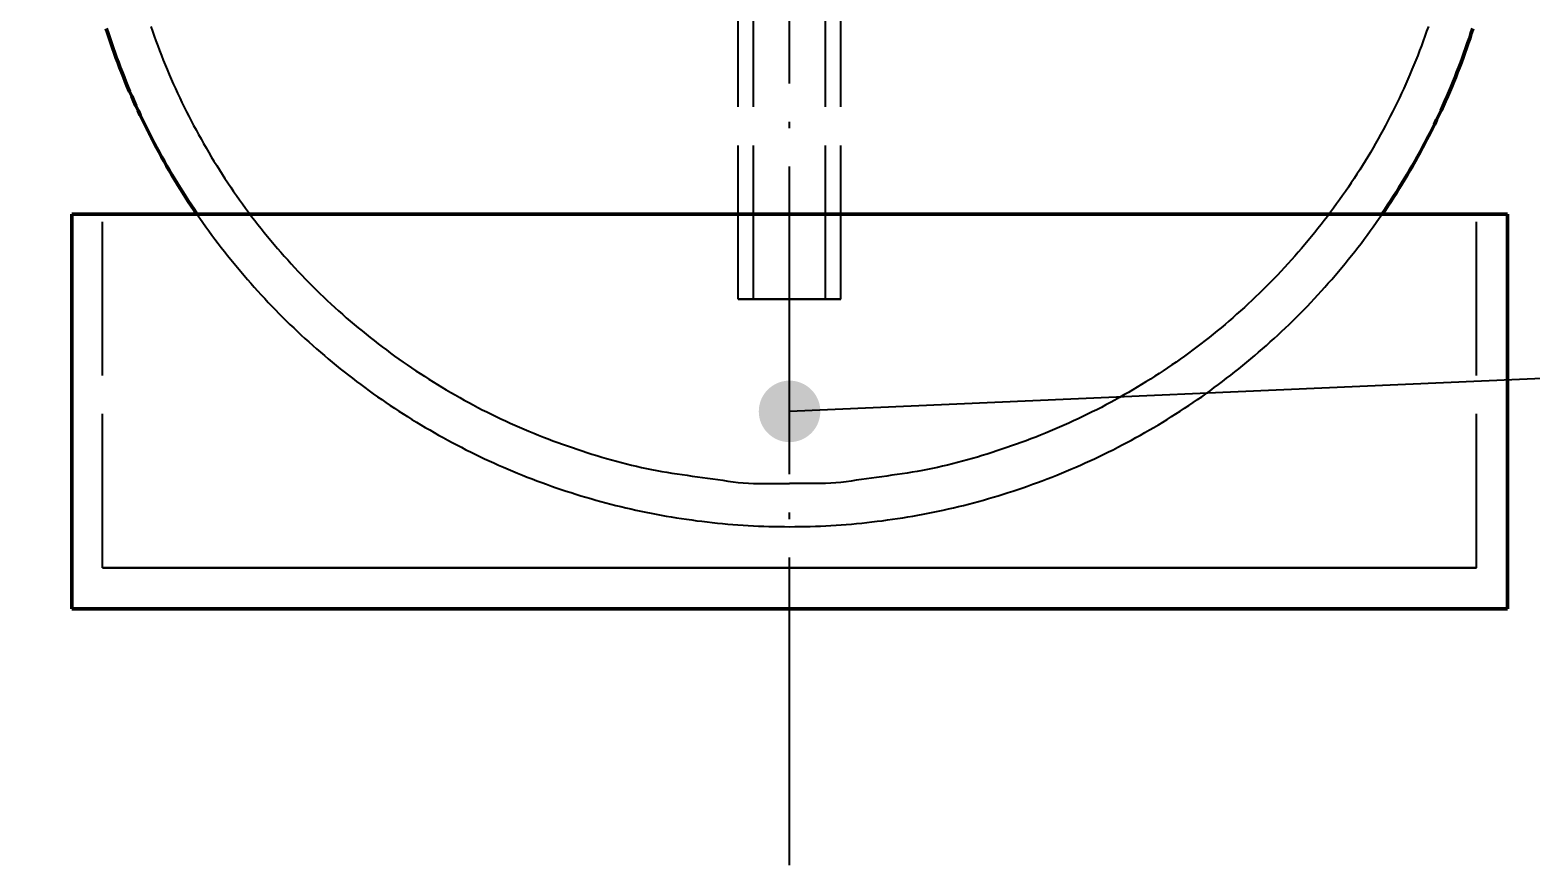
# Model space of a CAD drawing. Header units: millimetres. Extents: x 0 to 420, y 0 to 297.
# Drawn here: x 81.99 to 111.26, y 104 to 120.29 of the extents above; entities that cross this region are included whole.
import ezdxf

# ---------------------------------------------------------------- set-up
doc = ezdxf.new("R2010")
doc.units = ezdxf.units.MM
doc.linetypes.add('ISO02-TRAZOS', pattern=[3.75, 3, -0.75])
doc.linetypes.add('ISO04-TRAZO-PUNTO', pattern=[7.625, 6, -0.75, 0.125, -0.75])
for name, color, linetype, lineweight in [('01-VISIBLE', 7, 'CONTINUOUS', 50), ('02-OCULTA', 4, 'ISO02-TRAZOS', 25), ('03-EJE', 1, 'ISO04-TRAZO-PUNTO', 25), ('04-COTA', 3, 'CONTINUOUS', 25), ('08-FINA', 5, 'CONTINUOUS', 25)]:
    doc.layers.add(name, color=color, linetype=linetype, lineweight=lineweight)
doc.styles.add('ISO3098', font='isocpeur.ttf')
doc.dimstyles.new('FLAMA-ISO', dxfattribs={"dimtxt": 3.5, "dimasz": 3, "dimexe": 2, "dimexo": 1, "dimgap": 1, "dimtad": 1, "dimdec": 1, "dimtxsty": 'ISO3098', "dimcen": 2.5, "dimclrd": 3, "dimclre": 3, "dimclrt": 3, "dimazin": 3, "dimtfac": 1, "dimtmove": 0, "dimatfit": 3, "dimlwd": 25, "dimlwe": 25})

msp = doc.modelspace()

# ---------------------------------------------------------------- hatches: boundary and pattern name
at = {"layer": '08-FINA'}
h = msp.add_hatch(color=7, dxfattribs=at)
h.dxf.hatch_style = 1
edge = h.paths.add_edge_path()
edge.add_arc((96.8, 112.85), 0.6, 0, 360)

# ---------------------------------------------------------------- linework, layer by layer
at = {"layer": '01-VISIBLE'}
for p, q in [((82.8, 109), (82.8, 116.7)), ((110.8, 116.7), (110.8, 109))]:
    msp.add_line(p, q, dxfattribs=at)
for points in [[(83.471, 120.322), (83.503, 120.226), (83.535, 120.13), (83.568, 120.035), (83.601, 119.939), (83.635, 119.844), (83.669, 119.749), (83.704, 119.654), (83.74, 119.559), (83.777, 119.465), (83.814, 119.371), (83.851, 119.277), (83.89, 119.184), (83.929, 119.09), (83.969, 118.997), (84.01, 118.905), (84.052, 118.813), (84.094, 118.721), (84.137, 118.629), (84.18, 118.538), (84.224, 118.447), (84.269, 118.356), (84.315, 118.266), (84.361, 118.176), (84.408, 118.086), (84.455, 117.997), (84.503, 117.908), (84.552, 117.819), (84.601, 117.731), (84.651, 117.643), (84.702, 117.555), (84.753, 117.468), (84.805, 117.381), (84.857, 117.295), (84.911, 117.209), (84.964, 117.123), (85.018, 117.038), (85.073, 116.953), (85.129, 116.868), (85.185, 116.784), (85.242, 116.7)], [(108.358, 116.7), (108.415, 116.784), (108.471, 116.868), (108.527, 116.953), (108.582, 117.038), (108.636, 117.123), (108.689, 117.209), (108.743, 117.295), (108.795, 117.381), (108.847, 117.468), (108.898, 117.555), (108.949, 117.643), (108.999, 117.731), (109.048, 117.819), (109.097, 117.908), (109.145, 117.997), (109.192, 118.086), (109.239, 118.176), (109.285, 118.266), (109.331, 118.356), (109.376, 118.447), (109.42, 118.538), (109.463, 118.629), (109.506, 118.721), (109.548, 118.813), (109.59, 118.905), (109.631, 118.997), (109.671, 119.09), (109.71, 119.184), (109.748, 119.277), (109.786, 119.371), (109.823, 119.465), (109.86, 119.559), (109.896, 119.654), (109.931, 119.749), (109.965, 119.844), (109.999, 119.939), (110.032, 120.035), (110.065, 120.13), (110.097, 120.226), (110.129, 120.322)], [(82.8, 116.7), (82.9, 116.7), (83, 116.7), (83.1, 116.7), (83.2, 116.7), (83.3, 116.7), (83.4, 116.7), (83.5, 116.7), (83.6, 116.7), (83.7, 116.7), (83.8, 116.7), (83.9, 116.7), (84, 116.7), (84.1, 116.7), (84.2, 116.7), (84.3, 116.7), (84.4, 116.7), (84.5, 116.7), (84.6, 116.7), (84.7, 116.7), (84.8, 116.7), (84.9, 116.7), (85, 116.7), (85.1, 116.7), (85.2, 116.7), (85.3, 116.7), (85.4, 116.7), (85.5, 116.7), (85.6, 116.7), (85.7, 116.7), (85.8, 116.7), (85.9, 116.7), (86, 116.7), (86.1, 116.7), (86.2, 116.7), (86.3, 116.7), (86.4, 116.7), (86.5, 116.7), (86.6, 116.7), (86.7, 116.7), (86.8, 116.7), (86.9, 116.7), (87, 116.7), (87.1, 116.7), (87.2, 116.7), (87.3, 116.7), (87.4, 116.7), (87.5, 116.7), (87.6, 116.7), (87.7, 116.7), (87.8, 116.7), (87.9, 116.7), (88, 116.7), (88.1, 116.7), (88.2, 116.7), (88.3, 116.7), (88.4, 116.7), (88.5, 116.7), (88.6, 116.7), (88.7, 116.7), (88.8, 116.7), (88.9, 116.7), (89, 116.7), (89.1, 116.7), (89.2, 116.7), (89.3, 116.7), (89.4, 116.7), (89.5, 116.7), (89.6, 116.7), (89.7, 116.7), (89.8, 116.7), (89.9, 116.7), (90, 116.7), (90.1, 116.7), (90.2, 116.7), (90.3, 116.7), (90.4, 116.7), (90.5, 116.7), (90.6, 116.7), (90.7, 116.7), (90.8, 116.7), (90.9, 116.7), (91, 116.7), (91.1, 116.7), (91.2, 116.7), (91.3, 116.7), (91.4, 116.7), (91.5, 116.7), (91.6, 116.7), (91.7, 116.7), (91.8, 116.7), (91.9, 116.7), (92, 116.7), (92.1, 116.7), (92.2, 116.7), (92.3, 116.7), (92.4, 116.7), (92.5, 116.7), (92.6, 116.7), (92.7, 116.7), (92.8, 116.7), (92.9, 116.7), (93, 116.7), (93.1, 116.7), (93.2, 116.7), (93.3, 116.7), (93.4, 116.7), (93.5, 116.7), (93.6, 116.7), (93.7, 116.7), (93.8, 116.7), (93.9, 116.7), (94, 116.7), (94.1, 116.7), (94.2, 116.7), (94.3, 116.7), (94.4, 116.7), (94.5, 116.7), (94.6, 116.7), (94.7, 116.7), (94.8, 116.7), (94.9, 116.7), (95, 116.7), (95.1, 116.7), (95.2, 116.7), (95.3, 116.7), (95.4, 116.7), (95.5, 116.7), (95.6, 116.7), (95.7, 116.7), (95.8, 116.7), (95.9, 116.7), (96, 116.7), (96.1, 116.7), (96.2, 116.7), (96.3, 116.7), (96.4, 116.7), (96.5, 116.7), (96.6, 116.7), (96.7, 116.7), (96.8, 116.7), (96.9, 116.7), (97, 116.7), (97.1, 116.7), (97.2, 116.7), (97.3, 116.7), (97.4, 116.7), (97.5, 116.7), (97.6, 116.7), (97.7, 116.7), (97.8, 116.7), (97.9, 116.7), (98, 116.7), (98.1, 116.7), (98.2, 116.7), (98.3, 116.7), (98.4, 116.7), (98.5, 116.7), (98.6, 116.7), (98.7, 116.7), (98.8, 116.7), (98.9, 116.7), (99, 116.7), (99.1, 116.7), (99.2, 116.7), (99.3, 116.7), (99.4, 116.7), (99.5, 116.7), (99.6, 116.7), (99.7, 116.7), (99.8, 116.7), (99.9, 116.7), (100, 116.7), (100.1, 116.7), (100.2, 116.7), (100.3, 116.7), (100.4, 116.7), (100.5, 116.7), (100.6, 116.7), (100.7, 116.7), (100.8, 116.7), (100.9, 116.7), (101, 116.7), (101.1, 116.7), (101.2, 116.7), (101.3, 116.7), (101.4, 116.7), (101.5, 116.7), (101.6, 116.7), (101.7, 116.7), (101.8, 116.7), (101.9, 116.7), (102, 116.7), (102.1, 116.7), (102.2, 116.7), (102.3, 116.7), (102.4, 116.7), (102.5, 116.7), (102.6, 116.7), (102.7, 116.7), (102.8, 116.7), (102.9, 116.7), (103, 116.7), (103.1, 116.7), (103.2, 116.7), (103.3, 116.7), (103.4, 116.7), (103.5, 116.7), (103.6, 116.7), (103.7, 116.7), (103.8, 116.7), (103.9, 116.7), (104, 116.7), (104.1, 116.7), (104.2, 116.7), (104.3, 116.7), (104.4, 116.7), (104.5, 116.7), (104.6, 116.7), (104.7, 116.7), (104.8, 116.7), (104.9, 116.7), (105, 116.7), (105.1, 116.7), (105.2, 116.7), (105.3, 116.7), (105.4, 116.7), (105.5, 116.7), (105.6, 116.7), (105.7, 116.7), (105.8, 116.7), (105.9, 116.7), (106, 116.7), (106.1, 116.7), (106.2, 116.7), (106.3, 116.7), (106.4, 116.7), (106.5, 116.7), (106.6, 116.7), (106.7, 116.7), (106.8, 116.7), (106.9, 116.7), (107, 116.7), (107.1, 116.7), (107.2, 116.7), (107.3, 116.7), (107.4, 116.7), (107.5, 116.7), (107.6, 116.7), (107.7, 116.7), (107.8, 116.7), (107.9, 116.7), (108, 116.7), (108.1, 116.7), (108.2, 116.7), (108.3, 116.7), (108.4, 116.7), (108.5, 116.7), (108.6, 116.7), (108.7, 116.7), (108.8, 116.7), (108.9, 116.7), (109, 116.7), (109.1, 116.7), (109.2, 116.7), (109.3, 116.7), (109.4, 116.7), (109.5, 116.7), (109.6, 116.7), (109.7, 116.7), (109.8, 116.7), (109.9, 116.7), (110, 116.7), (110.1, 116.7), (110.2, 116.7), (110.3, 116.7), (110.4, 116.7), (110.5, 116.7), (110.6, 116.7), (110.7, 116.7), (110.8, 116.7)], [(82.8, 109), (82.9, 109), (83, 109), (83.1, 109), (83.2, 109), (83.3, 109), (83.4, 109), (83.5, 109), (83.6, 109), (83.7, 109), (83.8, 109), (83.9, 109), (84, 109), (84.1, 109), (84.2, 109), (84.3, 109), (84.4, 109), (84.5, 109), (84.6, 109), (84.7, 109), (84.8, 109), (84.9, 109), (85, 109), (85.1, 109), (85.2, 109), (85.3, 109), (85.4, 109), (85.5, 109), (85.6, 109), (85.7, 109), (85.8, 109), (85.9, 109), (86, 109), (86.1, 109), (86.2, 109), (86.3, 109), (86.4, 109), (86.5, 109), (86.6, 109), (86.7, 109), (86.8, 109), (86.9, 109), (87, 109), (87.1, 109), (87.2, 109), (87.3, 109), (87.4, 109), (87.5, 109), (87.6, 109), (87.7, 109), (87.8, 109), (87.9, 109), (88, 109), (88.1, 109), (88.2, 109), (88.3, 109), (88.4, 109), (88.5, 109), (88.6, 109), (88.7, 109), (88.8, 109), (88.9, 109), (89, 109), (89.1, 109), (89.2, 109), (89.3, 109), (89.4, 109), (89.5, 109), (89.6, 109), (89.7, 109), (89.8, 109), (89.9, 109), (90, 109), (90.1, 109), (90.2, 109), (90.3, 109), (90.4, 109), (90.5, 109), (90.6, 109), (90.7, 109), (90.8, 109), (90.9, 109), (91, 109), (91.1, 109), (91.2, 109), (91.3, 109), (91.4, 109), (91.5, 109), (91.6, 109), (91.7, 109), (91.8, 109), (91.9, 109), (92, 109), (92.1, 109), (92.2, 109), (92.3, 109), (92.4, 109), (92.5, 109), (92.6, 109), (92.7, 109), (92.8, 109), (92.9, 109), (93, 109), (93.1, 109), (93.2, 109), (93.3, 109), (93.4, 109), (93.5, 109), (93.6, 109), (93.7, 109), (93.8, 109), (93.9, 109), (94, 109), (94.1, 109), (94.2, 109), (94.3, 109), (94.4, 109), (94.5, 109), (94.6, 109), (94.7, 109), (94.8, 109), (94.9, 109), (95, 109), (95.1, 109), (95.2, 109), (95.3, 109), (95.4, 109), (95.5, 109), (95.6, 109), (95.7, 109), (95.8, 109), (95.9, 109), (96, 109), (96.1, 109), (96.2, 109), (96.3, 109), (96.4, 109), (96.5, 109), (96.6, 109), (96.7, 109), (96.8, 109), (96.9, 109), (97, 109), (97.1, 109), (97.2, 109), (97.3, 109), (97.4, 109), (97.5, 109), (97.6, 109), (97.7, 109), (97.8, 109), (97.9, 109), (98, 109), (98.1, 109), (98.2, 109), (98.3, 109), (98.4, 109), (98.5, 109), (98.6, 109), (98.7, 109), (98.8, 109), (98.9, 109), (99, 109), (99.1, 109), (99.2, 109), (99.3, 109), (99.4, 109), (99.5, 109), (99.6, 109), (99.7, 109), (99.8, 109), (99.9, 109), (100, 109), (100.1, 109), (100.2, 109), (100.3, 109), (100.4, 109), (100.5, 109), (100.6, 109), (100.7, 109), (100.8, 109), (100.9, 109), (101, 109), (101.1, 109), (101.2, 109), (101.3, 109), (101.4, 109), (101.5, 109), (101.6, 109), (101.7, 109), (101.8, 109), (101.9, 109), (102, 109), (102.1, 109), (102.2, 109), (102.3, 109), (102.4, 109), (102.5, 109), (102.6, 109), (102.7, 109), (102.8, 109), (102.9, 109), (103, 109), (103.1, 109), (103.2, 109), (103.3, 109), (103.4, 109), (103.5, 109), (103.6, 109), (103.7, 109), (103.8, 109), (103.9, 109), (104, 109), (104.1, 109), (104.2, 109), (104.3, 109), (104.4, 109), (104.5, 109), (104.6, 109), (104.7, 109), (104.8, 109), (104.9, 109), (105, 109), (105.1, 109), (105.2, 109), (105.3, 109), (105.4, 109), (105.5, 109), (105.6, 109), (105.7, 109), (105.8, 109), (105.9, 109), (106, 109), (106.1, 109), (106.2, 109), (106.3, 109), (106.4, 109), (106.5, 109), (106.6, 109), (106.7, 109), (106.8, 109), (106.9, 109), (107, 109), (107.1, 109), (107.2, 109), (107.3, 109), (107.4, 109), (107.5, 109), (107.6, 109), (107.7, 109), (107.8, 109), (107.9, 109), (108, 109), (108.1, 109), (108.2, 109), (108.3, 109), (108.4, 109), (108.5, 109), (108.6, 109), (108.7, 109), (108.8, 109), (108.9, 109), (109, 109), (109.1, 109), (109.2, 109), (109.3, 109), (109.4, 109), (109.5, 109), (109.6, 109), (109.7, 109), (109.8, 109), (109.9, 109), (110, 109), (110.1, 109), (110.2, 109), (110.3, 109), (110.4, 109), (110.5, 109), (110.6, 109), (110.7, 109), (110.8, 109)]]:
    msp.add_lwpolyline(points, dxfattribs=at)
at = {"layer": '02-OCULTA'}
for p, q in [((95.8, 115.04), (95.8, 244.476)), ((96.1, 115.04), (96.1, 244.476)), ((97.5, 115.04), (97.5, 244.476)), ((97.8, 115.04), (97.8, 244.476)), ((83.4, 109.8), (83.4, 116.7)), ((110.2, 109.8), (110.2, 116.7))]:
    msp.add_line(p, q, dxfattribs=at)
for points in [[(84.341, 120.362), (84.374, 120.267), (84.407, 120.172), (84.441, 120.078), (84.476, 119.984), (84.512, 119.89), (84.548, 119.796), (84.585, 119.703), (84.623, 119.61), (84.661, 119.517), (84.7, 119.425), (84.74, 119.333), (84.781, 119.241), (84.822, 119.15), (84.864, 119.058), (84.906, 118.968), (84.95, 118.877), (84.994, 118.787), (85.038, 118.697), (85.084, 118.607), (85.13, 118.518), (85.176, 118.429), (85.224, 118.341), (85.272, 118.253), (85.321, 118.165), (85.37, 118.078), (85.42, 117.991), (85.471, 117.904), (85.522, 117.818), (85.574, 117.732), (85.627, 117.647), (85.68, 117.562), (85.734, 117.477), (85.789, 117.393), (85.844, 117.309), (85.9, 117.226), (85.957, 117.143), (86.014, 117.061), (86.072, 116.979), (86.13, 116.897), (86.189, 116.816), (86.249, 116.735), (86.309, 116.655), (86.37, 116.575), (86.432, 116.496), (86.494, 116.417), (86.556, 116.339), (86.62, 116.261), (86.684, 116.183), (86.748, 116.107), (86.813, 116.03), (86.879, 115.954), (86.945, 115.879), (87.012, 115.804), (87.079, 115.73), (87.147, 115.656), (87.215, 115.582), (87.285, 115.509), (87.354, 115.437), (87.424, 115.365), (87.495, 115.294), (87.566, 115.224), (87.638, 115.153), (87.71, 115.084), (87.783, 115.015), (87.856, 114.946), (87.93, 114.878), (88.005, 114.811), (88.08, 114.744), (88.155, 114.678), (88.231, 114.612), (88.307, 114.547), (88.384, 114.483), (88.462, 114.419), (88.54, 114.356), (88.618, 114.293), (88.697, 114.231), (88.776, 114.169), (88.856, 114.108), (88.936, 114.048), (89.017, 113.989), (89.098, 113.929), (89.18, 113.871), (89.262, 113.813), (89.344, 113.756), (89.427, 113.7), (89.51, 113.644), (89.594, 113.588), (89.678, 113.534), (89.763, 113.48), (89.848, 113.427), (89.933, 113.374), (90.019, 113.322), (90.105, 113.271), (90.192, 113.22), (90.279, 113.17), (90.366, 113.12), (90.454, 113.072), (90.542, 113.023), (90.63, 112.976), (90.719, 112.929), (90.808, 112.883), (90.898, 112.838), (90.988, 112.793), (91.078, 112.749), (91.168, 112.705), (91.259, 112.663), (91.35, 112.621), (91.442, 112.58), (91.534, 112.539), (91.626, 112.5), (91.718, 112.461), (91.811, 112.423), (91.904, 112.385), (91.998, 112.349), (92.092, 112.313), (92.185, 112.277), (92.28, 112.243), (92.374, 112.209), (92.469, 112.176), (92.564, 112.143), (92.659, 112.111), (92.754, 112.079), (92.849, 112.048), (92.945, 112.018), (93.041, 111.988), (93.137, 111.959), (93.233, 111.93), (93.33, 111.903), (93.426, 111.876), (93.523, 111.85), (93.62, 111.825), (93.718, 111.801), (93.816, 111.778), (93.914, 111.756), (94.012, 111.736), (94.11, 111.716), (94.209, 111.697), (94.308, 111.68), (94.407, 111.663), (94.506, 111.647), (94.605, 111.632), (94.704, 111.617), (94.803, 111.603), (94.903, 111.588), (95.002, 111.575), (95.102, 111.561), (95.201, 111.548), (95.301, 111.535), (95.4, 111.52), (95.499, 111.505), (95.598, 111.489), (95.697, 111.473), (95.797, 111.462), (95.897, 111.454), (95.997, 111.449), (96.098, 111.446), (96.198, 111.444), (96.298, 111.443), (96.399, 111.442), (96.499, 111.441), (96.599, 111.44), (96.7, 111.44), (96.8, 111.44)], [(109.259, 120.362), (109.226, 120.267), (109.193, 120.172), (109.159, 120.078), (109.124, 119.984), (109.088, 119.89), (109.052, 119.796), (109.015, 119.703), (108.977, 119.61), (108.939, 119.517), (108.9, 119.425), (108.86, 119.333), (108.819, 119.241), (108.778, 119.15), (108.736, 119.058), (108.694, 118.968), (108.65, 118.877), (108.606, 118.787), (108.562, 118.697), (108.516, 118.607), (108.47, 118.518), (108.424, 118.429), (108.376, 118.341), (108.328, 118.253), (108.279, 118.165), (108.23, 118.078), (108.18, 117.991), (108.129, 117.904), (108.078, 117.818), (108.026, 117.732), (107.973, 117.647), (107.92, 117.562), (107.866, 117.477), (107.811, 117.393), (107.756, 117.309), (107.7, 117.226), (107.643, 117.143), (107.586, 117.061), (107.528, 116.979), (107.47, 116.897), (107.411, 116.816), (107.351, 116.735), (107.291, 116.655), (107.23, 116.575), (107.168, 116.496), (107.106, 116.417), (107.044, 116.339), (106.98, 116.261), (106.916, 116.183), (106.852, 116.107), (106.787, 116.03), (106.721, 115.954), (106.655, 115.879), (106.588, 115.804), (106.521, 115.73), (106.453, 115.656), (106.385, 115.582), (106.315, 115.509), (106.246, 115.437), (106.176, 115.365), (106.105, 115.294), (106.034, 115.224), (105.962, 115.153), (105.89, 115.084), (105.817, 115.015), (105.744, 114.946), (105.67, 114.878), (105.595, 114.811), (105.52, 114.744), (105.445, 114.678), (105.369, 114.612), (105.293, 114.547), (105.216, 114.483), (105.138, 114.419), (105.06, 114.356), (104.982, 114.293), (104.903, 114.231), (104.824, 114.169), (104.744, 114.108), (104.664, 114.048), (104.583, 113.989), (104.502, 113.929), (104.42, 113.871), (104.338, 113.813), (104.256, 113.756), (104.173, 113.7), (104.09, 113.644), (104.006, 113.588), (103.922, 113.534), (103.837, 113.48), (103.752, 113.427), (103.667, 113.374), (103.581, 113.322), (103.495, 113.271), (103.408, 113.22), (103.321, 113.17), (103.234, 113.12), (103.146, 113.072), (103.058, 113.023), (102.97, 112.976), (102.881, 112.929), (102.792, 112.883), (102.702, 112.838), (102.612, 112.793), (102.522, 112.749), (102.432, 112.705), (102.341, 112.663), (102.25, 112.621), (102.158, 112.58), (102.066, 112.539), (101.974, 112.5), (101.882, 112.461), (101.789, 112.423), (101.696, 112.385), (101.602, 112.349), (101.508, 112.313), (101.414, 112.277), (101.32, 112.243), (101.226, 112.209), (101.131, 112.175), (101.036, 112.143), (100.941, 112.111), (100.846, 112.079), (100.751, 112.048), (100.655, 112.018), (100.559, 111.988), (100.463, 111.959), (100.367, 111.93), (100.27, 111.902), (100.174, 111.876), (100.077, 111.85), (99.98, 111.825), (99.882, 111.801), (99.784, 111.778), (99.686, 111.756), (99.588, 111.736), (99.49, 111.716), (99.391, 111.697), (99.292, 111.68), (99.193, 111.663), (99.094, 111.647), (98.995, 111.632), (98.896, 111.617), (98.797, 111.603), (98.697, 111.589), (98.598, 111.575), (98.498, 111.561), (98.399, 111.548), (98.299, 111.534), (98.2, 111.52), (98.101, 111.505), (98.002, 111.489), (97.903, 111.473), (97.803, 111.461), (97.703, 111.454), (97.603, 111.449), (97.502, 111.446), (97.402, 111.444), (97.302, 111.443), (97.201, 111.442), (97.101, 111.441), (97.001, 111.441), (96.9, 111.44), (96.8, 111.44)], [(110.8, 116.7), (110.7, 116.7), (110.6, 116.7), (110.5, 116.7), (110.4, 116.7), (110.3, 116.7), (110.2, 116.7), (110.1, 116.7), (110, 116.7), (109.9, 116.7), (109.8, 116.7), (109.7, 116.7), (109.6, 116.7), (109.5, 116.7), (109.4, 116.7), (109.3, 116.7), (109.2, 116.7), (109.1, 116.7), (109, 116.7), (108.9, 116.7), (108.8, 116.7), (108.7, 116.7), (108.6, 116.7), (108.5, 116.7), (108.4, 116.7), (108.3, 116.7), (108.2, 116.7), (108.1, 116.7), (108, 116.7), (107.9, 116.7), (107.8, 116.7), (107.7, 116.7), (107.6, 116.7), (107.5, 116.7), (107.4, 116.7), (107.3, 116.7), (107.2, 116.7), (107.1, 116.7), (107, 116.7), (106.9, 116.7), (106.8, 116.7), (106.7, 116.7), (106.6, 116.7), (106.5, 116.7), (106.4, 116.7), (106.3, 116.7), (106.2, 116.7), (106.1, 116.7), (106, 116.7), (105.9, 116.7), (105.8, 116.7), (105.7, 116.7), (105.6, 116.7), (105.5, 116.7), (105.4, 116.7), (105.3, 116.7), (105.2, 116.7), (105.1, 116.7), (105, 116.7), (104.9, 116.7), (104.8, 116.7), (104.7, 116.7), (104.6, 116.7), (104.5, 116.7), (104.4, 116.7), (104.3, 116.7), (104.2, 116.7), (104.1, 116.7), (104, 116.7), (103.9, 116.7), (103.8, 116.7), (103.7, 116.7), (103.6, 116.7), (103.5, 116.7), (103.4, 116.7), (103.3, 116.7), (103.2, 116.7), (103.1, 116.7), (103, 116.7), (102.9, 116.7), (102.8, 116.7), (102.7, 116.7), (102.6, 116.7), (102.5, 116.7), (102.4, 116.7), (102.3, 116.7), (102.2, 116.7), (102.1, 116.7), (102, 116.7), (101.9, 116.7), (101.8, 116.7), (101.7, 116.7), (101.6, 116.7), (101.5, 116.7), (101.4, 116.7), (101.3, 116.7), (101.2, 116.7), (101.1, 116.7), (101, 116.7), (100.9, 116.7), (100.8, 116.7), (100.7, 116.7), (100.6, 116.7), (100.5, 116.7), (100.4, 116.7), (100.3, 116.7), (100.2, 116.7), (100.1, 116.7), (100, 116.7), (99.9, 116.7), (99.8, 116.7), (99.7, 116.7), (99.6, 116.7), (99.5, 116.7), (99.4, 116.7), (99.3, 116.7), (99.2, 116.7), (99.1, 116.7), (99, 116.7), (98.9, 116.7), (98.8, 116.7), (98.7, 116.7), (98.6, 116.7), (98.5, 116.7), (98.4, 116.7), (98.3, 116.7), (98.2, 116.7), (98.1, 116.7), (98, 116.7), (97.9, 116.7), (97.8, 116.7), (97.7, 116.7), (97.6, 116.7), (97.5, 116.7), (97.4, 116.7), (97.3, 116.7), (97.2, 116.7), (97.1, 116.7), (97, 116.7), (96.9, 116.7), (96.8, 116.7), (96.7, 116.7), (96.6, 116.7), (96.5, 116.7), (96.4, 116.7), (96.3, 116.7), (96.2, 116.7), (96.1, 116.7), (96, 116.7), (95.9, 116.7), (95.8, 116.7), (95.7, 116.7), (95.6, 116.7), (95.5, 116.7), (95.4, 116.7), (95.3, 116.7), (95.2, 116.7), (95.1, 116.7), (95, 116.7), (94.9, 116.7), (94.8, 116.7), (94.7, 116.7), (94.6, 116.7), (94.5, 116.7), (94.4, 116.7), (94.3, 116.7), (94.2, 116.7), (94.1, 116.7), (94, 116.7), (93.9, 116.7), (93.8, 116.7), (93.7, 116.7), (93.6, 116.7), (93.5, 116.7), (93.4, 116.7), (93.3, 116.7), (93.2, 116.7), (93.1, 116.7), (93, 116.7), (92.9, 116.7), (92.8, 116.7), (92.7, 116.7), (92.6, 116.7), (92.5, 116.7), (92.4, 116.7), (92.3, 116.7), (92.2, 116.7), (92.1, 116.7), (92, 116.7), (91.9, 116.7), (91.8, 116.7), (91.7, 116.7), (91.6, 116.7), (91.5, 116.7), (91.4, 116.7), (91.3, 116.7), (91.2, 116.7), (91.1, 116.7), (91, 116.7), (90.9, 116.7), (90.8, 116.7), (90.7, 116.7), (90.6, 116.7), (90.5, 116.7), (90.4, 116.7), (90.3, 116.7), (90.2, 116.7), (90.1, 116.7), (90, 116.7), (89.9, 116.7), (89.8, 116.7), (89.7, 116.7), (89.6, 116.7), (89.5, 116.7), (89.4, 116.7), (89.3, 116.7), (89.2, 116.7), (89.1, 116.7), (89, 116.7), (88.9, 116.7), (88.8, 116.7), (88.7, 116.7), (88.6, 116.7), (88.5, 116.7), (88.4, 116.7), (88.3, 116.7), (88.2, 116.7), (88.1, 116.7), (88, 116.7), (87.9, 116.7), (87.8, 116.7), (87.7, 116.7), (87.6, 116.7), (87.5, 116.7), (87.4, 116.7), (87.3, 116.7), (87.2, 116.7), (87.1, 116.7), (87, 116.7), (86.9, 116.7), (86.8, 116.7), (86.7, 116.7), (86.6, 116.7), (86.5, 116.7), (86.4, 116.7), (86.3, 116.7), (86.2, 116.7), (86.1, 116.7), (86, 116.7), (85.9, 116.7), (85.8, 116.7), (85.7, 116.7), (85.6, 116.7), (85.5, 116.7), (85.4, 116.7), (85.3, 116.7), (85.2, 116.7), (85.1, 116.7), (85, 116.7), (84.9, 116.7), (84.8, 116.7), (84.7, 116.7), (84.6, 116.7), (84.5, 116.7), (84.4, 116.7), (84.3, 116.7), (84.2, 116.7), (84.1, 116.7), (84, 116.7), (83.9, 116.7), (83.8, 116.7), (83.7, 116.7), (83.6, 116.7), (83.5, 116.7), (83.4, 116.7), (83.3, 116.7), (83.2, 116.7), (83.1, 116.7), (83, 116.7), (82.9, 116.7), (82.8, 116.7)], [(110.2, 116.7), (110.1, 116.7), (110, 116.7), (109.9, 116.7), (109.8, 116.7), (109.7, 116.7), (109.6, 116.7), (109.5, 116.7), (109.4, 116.7), (109.3, 116.7), (109.2, 116.7), (109.1, 116.7), (109, 116.7), (108.9, 116.7), (108.8, 116.7), (108.7, 116.7), (108.6, 116.7), (108.5, 116.7), (108.4, 116.7), (108.3, 116.7), (108.2, 116.7), (108.1, 116.7), (108, 116.7), (107.9, 116.7), (107.8, 116.7), (107.7, 116.7), (107.6, 116.7), (107.5, 116.7), (107.4, 116.7), (107.3, 116.7), (107.2, 116.7), (107.1, 116.7), (107, 116.7), (106.9, 116.7), (106.8, 116.7), (106.7, 116.7), (106.6, 116.7), (106.5, 116.7), (106.4, 116.7), (106.3, 116.7), (106.2, 116.7), (106.1, 116.7), (106, 116.7), (105.9, 116.7), (105.8, 116.7), (105.7, 116.7), (105.6, 116.7), (105.5, 116.7), (105.4, 116.7), (105.3, 116.7), (105.2, 116.7), (105.1, 116.7), (105, 116.7), (104.9, 116.7), (104.8, 116.7), (104.7, 116.7), (104.6, 116.7), (104.5, 116.7), (104.4, 116.7), (104.3, 116.7), (104.2, 116.7), (104.1, 116.7), (104, 116.7), (103.9, 116.7), (103.8, 116.7), (103.7, 116.7), (103.6, 116.7), (103.5, 116.7), (103.4, 116.7), (103.3, 116.7), (103.2, 116.7), (103.1, 116.7), (103, 116.7), (102.9, 116.7), (102.8, 116.7), (102.7, 116.7), (102.6, 116.7), (102.5, 116.7), (102.4, 116.7), (102.3, 116.7), (102.2, 116.7), (102.1, 116.7), (102, 116.7), (101.9, 116.7), (101.8, 116.7), (101.7, 116.7), (101.6, 116.7), (101.5, 116.7), (101.4, 116.7), (101.3, 116.7), (101.2, 116.7), (101.1, 116.7), (101, 116.7), (100.9, 116.7), (100.8, 116.7), (100.7, 116.7), (100.6, 116.7), (100.5, 116.7), (100.4, 116.7), (100.3, 116.7), (100.2, 116.7), (100.1, 116.7), (100, 116.7), (99.9, 116.7), (99.8, 116.7), (99.7, 116.7), (99.6, 116.7), (99.5, 116.7), (99.4, 116.7), (99.3, 116.7), (99.2, 116.7), (99.1, 116.7), (99, 116.7), (98.9, 116.7), (98.8, 116.7), (98.7, 116.7), (98.6, 116.7), (98.5, 116.7), (98.4, 116.7), (98.3, 116.7), (98.2, 116.7), (98.1, 116.7), (98, 116.7), (97.9, 116.7), (97.8, 116.7), (97.7, 116.7), (97.6, 116.7), (97.5, 116.7), (97.4, 116.7), (97.3, 116.7), (97.2, 116.7), (97.1, 116.7), (97, 116.7), (96.9, 116.7), (96.8, 116.7), (96.7, 116.7), (96.6, 116.7), (96.5, 116.7), (96.4, 116.7), (96.3, 116.7), (96.2, 116.7), (96.1, 116.7), (96, 116.7), (95.9, 116.7), (95.8, 116.7), (95.7, 116.7), (95.6, 116.7), (95.5, 116.7), (95.4, 116.7), (95.3, 116.7), (95.2, 116.7), (95.1, 116.7), (95, 116.7), (94.9, 116.7), (94.8, 116.7), (94.7, 116.7), (94.6, 116.7), (94.5, 116.7), (94.4, 116.7), (94.3, 116.7), (94.2, 116.7), (94.1, 116.7), (94, 116.7), (93.9, 116.7), (93.8, 116.7), (93.7, 116.7), (93.6, 116.7), (93.5, 116.7), (93.4, 116.7), (93.3, 116.7), (93.2, 116.7), (93.1, 116.7), (93, 116.7), (92.9, 116.7), (92.8, 116.7), (92.7, 116.7), (92.6, 116.7), (92.5, 116.7), (92.4, 116.7), (92.3, 116.7), (92.2, 116.7), (92.1, 116.7), (92, 116.7), (91.9, 116.7), (91.8, 116.7), (91.7, 116.7), (91.6, 116.7), (91.5, 116.7), (91.4, 116.7), (91.3, 116.7), (91.2, 116.7), (91.1, 116.7), (91, 116.7), (90.9, 116.7), (90.8, 116.7), (90.7, 116.7), (90.6, 116.7), (90.5, 116.7), (90.4, 116.7), (90.3, 116.7), (90.2, 116.7), (90.1, 116.7), (90, 116.7), (89.9, 116.7), (89.8, 116.7), (89.7, 116.7), (89.6, 116.7), (89.5, 116.7), (89.4, 116.7), (89.3, 116.7), (89.2, 116.7), (89.1, 116.7), (89, 116.7), (88.9, 116.7), (88.8, 116.7), (88.7, 116.7), (88.6, 116.7), (88.5, 116.7), (88.4, 116.7), (88.3, 116.7), (88.2, 116.7), (88.1, 116.7), (88, 116.7), (87.9, 116.7), (87.8, 116.7), (87.7, 116.7), (87.6, 116.7), (87.5, 116.7), (87.4, 116.7), (87.3, 116.7), (87.2, 116.7), (87.1, 116.7), (87, 116.7), (86.9, 116.7), (86.8, 116.7), (86.7, 116.7), (86.6, 116.7), (86.5, 116.7), (86.4, 116.7), (86.3, 116.7), (86.2, 116.7), (86.1, 116.7), (86, 116.7), (85.9, 116.7), (85.8, 116.7), (85.7, 116.7), (85.6, 116.7), (85.5, 116.7), (85.4, 116.7), (85.3, 116.7), (85.2, 116.7), (85.1, 116.7), (85, 116.7), (84.9, 116.7), (84.8, 116.7), (84.7, 116.7), (84.6, 116.7), (84.5, 116.7), (84.4, 116.7), (84.3, 116.7), (84.2, 116.7), (84.1, 116.7), (84, 116.7), (83.9, 116.7), (83.8, 116.7), (83.7, 116.7), (83.6, 116.7), (83.5, 116.7), (83.4, 116.7)], [(83.4, 116.7), (83.5, 116.7), (83.6, 116.7), (83.7, 116.7), (83.8, 116.7), (83.9, 116.7), (84, 116.7), (84.1, 116.7), (84.2, 116.7), (84.3, 116.7), (84.4, 116.7), (84.5, 116.7), (84.6, 116.7), (84.7, 116.7), (84.8, 116.7), (84.9, 116.7), (85, 116.7), (85.1, 116.7), (85.2, 116.7), (85.3, 116.7), (85.4, 116.7), (85.5, 116.7), (85.6, 116.7), (85.7, 116.7), (85.8, 116.7), (85.9, 116.7), (86, 116.7), (86.1, 116.7), (86.2, 116.7), (86.3, 116.7), (86.4, 116.7), (86.5, 116.7), (86.6, 116.7), (86.7, 116.7), (86.8, 116.7), (86.9, 116.7), (87, 116.7), (87.1, 116.7), (87.2, 116.7), (87.3, 116.7), (87.4, 116.7), (87.5, 116.7), (87.6, 116.7), (87.7, 116.7), (87.8, 116.7), (87.9, 116.7), (88, 116.7), (88.1, 116.7), (88.2, 116.7), (88.3, 116.7), (88.4, 116.7), (88.5, 116.7), (88.6, 116.7), (88.7, 116.7), (88.8, 116.7), (88.9, 116.7), (89, 116.7), (89.1, 116.7), (89.2, 116.7), (89.3, 116.7), (89.4, 116.7), (89.5, 116.7), (89.6, 116.7), (89.7, 116.7), (89.8, 116.7), (89.9, 116.7), (90, 116.7), (90.1, 116.7), (90.2, 116.7), (90.3, 116.7), (90.4, 116.7), (90.5, 116.7), (90.6, 116.7), (90.7, 116.7), (90.8, 116.7), (90.9, 116.7), (91, 116.7), (91.1, 116.7), (91.2, 116.7), (91.3, 116.7), (91.4, 116.7), (91.5, 116.7), (91.6, 116.7), (91.7, 116.7), (91.8, 116.7), (91.9, 116.7), (92, 116.7), (92.1, 116.7), (92.2, 116.7), (92.3, 116.7), (92.4, 116.7), (92.5, 116.7), (92.6, 116.7), (92.7, 116.7), (92.8, 116.7), (92.9, 116.7), (93, 116.7), (93.1, 116.7), (93.2, 116.7), (93.3, 116.7), (93.4, 116.7), (93.5, 116.7), (93.6, 116.7), (93.7, 116.7), (93.8, 116.7), (93.9, 116.7), (94, 116.7), (94.1, 116.7), (94.2, 116.7), (94.3, 116.7), (94.4, 116.7), (94.5, 116.7), (94.6, 116.7), (94.7, 116.7), (94.8, 116.7), (94.9, 116.7), (95, 116.7), (95.1, 116.7), (95.2, 116.7), (95.3, 116.7), (95.4, 116.7), (95.5, 116.7), (95.6, 116.7), (95.7, 116.7), (95.8, 116.7), (95.9, 116.7), (96, 116.7), (96.1, 116.7), (96.2, 116.7), (96.3, 116.7), (96.4, 116.7), (96.5, 116.7), (96.6, 116.7), (96.7, 116.7), (96.8, 116.7), (96.9, 116.7), (97, 116.7), (97.1, 116.7), (97.2, 116.7), (97.3, 116.7), (97.4, 116.7), (97.5, 116.7), (97.6, 116.7), (97.7, 116.7), (97.8, 116.7), (97.9, 116.7), (98, 116.7), (98.1, 116.7), (98.2, 116.7), (98.3, 116.7), (98.4, 116.7), (98.5, 116.7), (98.6, 116.7), (98.7, 116.7), (98.8, 116.7), (98.9, 116.7), (99, 116.7), (99.1, 116.7), (99.2, 116.7), (99.3, 116.7), (99.4, 116.7), (99.5, 116.7), (99.6, 116.7), (99.7, 116.7), (99.8, 116.7), (99.9, 116.7), (100, 116.7), (100.1, 116.7), (100.2, 116.7), (100.3, 116.7), (100.4, 116.7), (100.5, 116.7), (100.6, 116.7), (100.7, 116.7), (100.8, 116.7), (100.9, 116.7), (101, 116.7), (101.1, 116.7), (101.2, 116.7), (101.3, 116.7), (101.4, 116.7), (101.5, 116.7), (101.6, 116.7), (101.7, 116.7), (101.8, 116.7), (101.9, 116.7), (102, 116.7), (102.1, 116.7), (102.2, 116.7), (102.3, 116.7), (102.4, 116.7), (102.5, 116.7), (102.6, 116.7), (102.7, 116.7), (102.8, 116.7), (102.9, 116.7), (103, 116.7), (103.1, 116.7), (103.2, 116.7), (103.3, 116.7), (103.4, 116.7), (103.5, 116.7), (103.6, 116.7), (103.7, 116.7), (103.8, 116.7), (103.9, 116.7), (104, 116.7), (104.1, 116.7), (104.2, 116.7), (104.3, 116.7), (104.4, 116.7), (104.5, 116.7), (104.6, 116.7), (104.7, 116.7), (104.8, 116.7), (104.9, 116.7), (105, 116.7), (105.1, 116.7), (105.2, 116.7), (105.3, 116.7), (105.4, 116.7), (105.5, 116.7), (105.6, 116.7), (105.7, 116.7), (105.8, 116.7), (105.9, 116.7), (106, 116.7), (106.1, 116.7), (106.2, 116.7), (106.3, 116.7), (106.4, 116.7), (106.5, 116.7), (106.6, 116.7), (106.7, 116.7), (106.8, 116.7), (106.9, 116.7), (107, 116.7), (107.1, 116.7), (107.2, 116.7), (107.3, 116.7), (107.4, 116.7), (107.5, 116.7), (107.6, 116.7), (107.7, 116.7), (107.8, 116.7), (107.9, 116.7), (108, 116.7), (108.1, 116.7), (108.2, 116.7), (108.3, 116.7), (108.4, 116.7), (108.5, 116.7), (108.6, 116.7), (108.7, 116.7), (108.8, 116.7), (108.9, 116.7), (109, 116.7), (109.1, 116.7), (109.2, 116.7), (109.3, 116.7), (109.4, 116.7), (109.5, 116.7), (109.6, 116.7), (109.7, 116.7), (109.8, 116.7), (109.9, 116.7), (110, 116.7), (110.1, 116.7), (110.2, 116.7)], [(85.242, 116.7), (85.299, 116.617), (85.357, 116.535), (85.415, 116.453), (85.474, 116.371), (85.533, 116.29), (85.593, 116.209), (85.654, 116.128), (85.715, 116.048), (85.777, 115.969), (85.84, 115.89), (85.903, 115.811), (85.966, 115.733), (86.03, 115.655), (86.095, 115.578), (86.16, 115.501), (86.226, 115.425), (86.292, 115.349), (86.359, 115.274), (86.426, 115.199), (86.494, 115.125), (86.563, 115.051), (86.632, 114.977), (86.701, 114.904), (86.771, 114.832), (86.842, 114.76), (86.913, 114.689), (86.984, 114.618), (87.056, 114.547), (87.129, 114.478), (87.202, 114.408), (87.275, 114.339), (87.349, 114.271), (87.424, 114.204), (87.499, 114.136), (87.575, 114.07), (87.651, 114.004), (87.727, 113.938), (87.804, 113.873), (87.881, 113.809), (87.959, 113.745), (88.038, 113.681), (88.116, 113.619), (88.196, 113.556), (88.275, 113.495), (88.355, 113.434), (88.436, 113.373), (88.517, 113.313), (88.598, 113.254), (88.68, 113.195), (88.762, 113.137), (88.845, 113.08), (88.928, 113.023), (89.012, 112.967), (89.096, 112.911), (89.18, 112.856), (89.265, 112.801), (89.35, 112.747), (89.435, 112.694), (89.521, 112.641), (89.607, 112.589), (89.694, 112.538), (89.781, 112.487), (89.868, 112.437), (89.956, 112.387), (90.044, 112.338), (90.132, 112.29), (90.221, 112.242), (90.31, 112.195), (90.399, 112.149), (90.489, 112.103), (90.579, 112.058), (90.67, 112.014), (90.76, 111.97), (90.851, 111.927), (90.943, 111.884), (91.034, 111.843), (91.126, 111.801), (91.219, 111.761), (91.311, 111.721), (91.404, 111.682), (91.497, 111.643), (91.59, 111.606), (91.684, 111.569), (91.778, 111.532), (91.872, 111.496), (91.966, 111.461), (92.061, 111.427), (92.156, 111.393), (92.251, 111.36), (92.346, 111.328), (92.442, 111.296), (92.538, 111.265), (92.634, 111.234), (92.73, 111.205), (92.827, 111.176), (92.923, 111.148), (93.02, 111.12), (93.117, 111.093), (93.214, 111.067), (93.312, 111.042), (93.41, 111.017), (93.507, 110.993), (93.605, 110.97), (93.703, 110.947), (93.802, 110.925), (93.9, 110.904), (93.999, 110.883), (94.098, 110.864), (94.197, 110.844), (94.296, 110.826), (94.395, 110.808), (94.494, 110.791), (94.593, 110.775), (94.693, 110.76), (94.793, 110.745), (94.892, 110.731), (94.992, 110.717), (95.092, 110.705), (95.192, 110.693), (95.292, 110.682), (95.392, 110.671), (95.493, 110.661), (95.593, 110.652), (95.693, 110.644), (95.794, 110.636), (95.894, 110.63), (95.995, 110.623), (96.095, 110.618), (96.196, 110.613), (96.297, 110.609), (96.397, 110.606), (96.498, 110.603), (96.599, 110.602), (96.699, 110.601), (96.8, 110.6)], [(96.8, 110.6), (96.901, 110.601), (97.001, 110.602), (97.102, 110.603), (97.203, 110.606), (97.303, 110.609), (97.404, 110.613), (97.505, 110.618), (97.605, 110.623), (97.706, 110.63), (97.806, 110.636), (97.907, 110.644), (98.007, 110.652), (98.107, 110.661), (98.208, 110.671), (98.308, 110.682), (98.408, 110.693), (98.508, 110.705), (98.608, 110.717), (98.708, 110.731), (98.807, 110.745), (98.907, 110.76), (99.007, 110.775), (99.106, 110.791), (99.205, 110.808), (99.304, 110.826), (99.403, 110.844), (99.502, 110.864), (99.601, 110.883), (99.7, 110.904), (99.798, 110.925), (99.897, 110.947), (99.995, 110.97), (100.093, 110.993), (100.19, 111.017), (100.288, 111.042), (100.386, 111.067), (100.483, 111.093), (100.58, 111.12), (100.677, 111.148), (100.773, 111.176), (100.87, 111.205), (100.966, 111.234), (101.062, 111.265), (101.158, 111.296), (101.254, 111.328), (101.349, 111.36), (101.444, 111.393), (101.539, 111.427), (101.634, 111.461), (101.728, 111.496), (101.822, 111.532), (101.916, 111.569), (102.01, 111.606), (102.103, 111.643), (102.196, 111.682), (102.289, 111.721), (102.381, 111.761), (102.474, 111.801), (102.566, 111.843), (102.657, 111.884), (102.749, 111.927), (102.84, 111.97), (102.93, 112.014), (103.021, 112.058), (103.111, 112.103), (103.201, 112.149), (103.29, 112.195), (103.379, 112.242), (103.468, 112.29), (103.556, 112.338), (103.644, 112.387), (103.732, 112.437), (103.819, 112.487), (103.906, 112.538), (103.993, 112.589), (104.079, 112.641), (104.165, 112.694), (104.25, 112.747), (104.335, 112.801), (104.42, 112.856), (104.504, 112.911), (104.588, 112.967), (104.672, 113.023), (104.755, 113.08), (104.838, 113.137), (104.92, 113.195), (105.002, 113.254), (105.083, 113.313), (105.164, 113.373), (105.245, 113.434), (105.325, 113.495), (105.404, 113.556), (105.484, 113.619), (105.562, 113.681), (105.641, 113.745), (105.719, 113.809), (105.796, 113.873), (105.873, 113.938), (105.949, 114.004), (106.025, 114.07), (106.101, 114.136), (106.176, 114.204), (106.25, 114.271), (106.325, 114.339), (106.398, 114.408), (106.471, 114.478), (106.544, 114.547), (106.616, 114.618), (106.687, 114.689), (106.758, 114.76), (106.829, 114.832), (106.899, 114.904), (106.968, 114.977), (107.037, 115.051), (107.106, 115.125), (107.174, 115.199), (107.241, 115.274), (107.308, 115.349), (107.374, 115.425), (107.44, 115.501), (107.505, 115.578), (107.57, 115.655), (107.634, 115.733), (107.697, 115.811), (107.76, 115.89), (107.823, 115.969), (107.885, 116.048), (107.946, 116.128), (108.007, 116.209), (108.067, 116.29), (108.126, 116.371), (108.185, 116.453), (108.243, 116.535), (108.301, 116.617), (108.358, 116.7)], [(97.8, 115.04), (97.7, 115.04), (97.6, 115.04), (97.5, 115.04), (97.4, 115.04), (97.3, 115.04), (97.2, 115.04), (97.1, 115.04), (97, 115.04), (96.9, 115.04), (96.8, 115.04), (96.7, 115.04), (96.6, 115.04), (96.5, 115.04), (96.4, 115.04), (96.3, 115.04), (96.2, 115.04), (96.1, 115.04), (96, 115.04), (95.9, 115.04), (95.8, 115.04)], [(95.8, 115.04), (95.9, 115.04), (96, 115.04), (96.1, 115.04), (96.2, 115.04), (96.3, 115.04), (96.4, 115.04), (96.5, 115.04), (96.6, 115.04), (96.7, 115.04), (96.8, 115.04), (96.9, 115.04), (97, 115.04), (97.1, 115.04), (97.2, 115.04), (97.3, 115.04), (97.4, 115.04), (97.5, 115.04), (97.6, 115.04), (97.7, 115.04), (97.8, 115.04)], [(97.5, 115.04), (97.4, 115.04), (97.3, 115.04), (97.2, 115.04), (97.1, 115.04), (97, 115.04), (96.9, 115.04), (96.8, 115.04), (96.7, 115.04), (96.6, 115.04), (96.5, 115.04), (96.4, 115.04), (96.3, 115.04), (96.2, 115.04), (96.1, 115.04)], [(96.1, 115.04), (96.2, 115.04), (96.3, 115.04), (96.4, 115.04), (96.5, 115.04), (96.6, 115.04), (96.7, 115.04), (96.8, 115.04), (96.9, 115.04), (97, 115.04), (97.1, 115.04), (97.2, 115.04), (97.3, 115.04), (97.4, 115.04), (97.5, 115.04)], [(110.2, 109.8), (110.1, 109.8), (110, 109.8), (109.9, 109.8), (109.8, 109.8), (109.7, 109.8), (109.6, 109.8), (109.5, 109.8), (109.4, 109.8), (109.3, 109.8), (109.2, 109.8), (109.1, 109.8), (109, 109.8), (108.9, 109.8), (108.8, 109.8), (108.7, 109.8), (108.6, 109.8), (108.5, 109.8), (108.4, 109.8), (108.3, 109.8), (108.2, 109.8), (108.1, 109.8), (108, 109.8), (107.9, 109.8), (107.8, 109.8), (107.7, 109.8), (107.6, 109.8), (107.5, 109.8), (107.4, 109.8), (107.3, 109.8), (107.2, 109.8), (107.1, 109.8), (107, 109.8), (106.9, 109.8), (106.8, 109.8), (106.7, 109.8), (106.6, 109.8), (106.5, 109.8), (106.4, 109.8), (106.3, 109.8), (106.2, 109.8), (106.1, 109.8), (106, 109.8), (105.9, 109.8), (105.8, 109.8), (105.7, 109.8), (105.6, 109.8), (105.5, 109.8), (105.4, 109.8), (105.3, 109.8), (105.2, 109.8), (105.1, 109.8), (105, 109.8), (104.9, 109.8), (104.8, 109.8), (104.7, 109.8), (104.6, 109.8), (104.5, 109.8), (104.4, 109.8), (104.3, 109.8), (104.2, 109.8), (104.1, 109.8), (104, 109.8), (103.9, 109.8), (103.8, 109.8), (103.7, 109.8), (103.6, 109.8), (103.5, 109.8), (103.4, 109.8), (103.3, 109.8), (103.2, 109.8), (103.1, 109.8), (103, 109.8), (102.9, 109.8), (102.8, 109.8), (102.7, 109.8), (102.6, 109.8), (102.5, 109.8), (102.4, 109.8), (102.3, 109.8), (102.2, 109.8), (102.1, 109.8), (102, 109.8), (101.9, 109.8), (101.8, 109.8), (101.7, 109.8), (101.6, 109.8), (101.5, 109.8), (101.4, 109.8), (101.3, 109.8), (101.2, 109.8), (101.1, 109.8), (101, 109.8), (100.9, 109.8), (100.8, 109.8), (100.7, 109.8), (100.6, 109.8), (100.5, 109.8), (100.4, 109.8), (100.3, 109.8), (100.2, 109.8), (100.1, 109.8), (100, 109.8), (99.9, 109.8), (99.8, 109.8), (99.7, 109.8), (99.6, 109.8), (99.5, 109.8), (99.4, 109.8), (99.3, 109.8), (99.2, 109.8), (99.1, 109.8), (99, 109.8), (98.9, 109.8), (98.8, 109.8), (98.7, 109.8), (98.6, 109.8), (98.5, 109.8), (98.4, 109.8), (98.3, 109.8), (98.2, 109.8), (98.1, 109.8), (98, 109.8), (97.9, 109.8), (97.8, 109.8), (97.7, 109.8), (97.6, 109.8), (97.5, 109.8), (97.4, 109.8), (97.3, 109.8), (97.2, 109.8), (97.1, 109.8), (97, 109.8), (96.9, 109.8), (96.8, 109.8), (96.7, 109.8), (96.6, 109.8), (96.5, 109.8), (96.4, 109.8), (96.3, 109.8), (96.2, 109.8), (96.1, 109.8), (96, 109.8), (95.9, 109.8), (95.8, 109.8), (95.7, 109.8), (95.6, 109.8), (95.5, 109.8), (95.4, 109.8), (95.3, 109.8), (95.2, 109.8), (95.1, 109.8), (95, 109.8), (94.9, 109.8), (94.8, 109.8), (94.7, 109.8), (94.6, 109.8), (94.5, 109.8), (94.4, 109.8), (94.3, 109.8), (94.2, 109.8), (94.1, 109.8), (94, 109.8), (93.9, 109.8), (93.8, 109.8), (93.7, 109.8), (93.6, 109.8), (93.5, 109.8), (93.4, 109.8), (93.3, 109.8), (93.2, 109.8), (93.1, 109.8), (93, 109.8), (92.9, 109.8), (92.8, 109.8), (92.7, 109.8), (92.6, 109.8), (92.5, 109.8), (92.4, 109.8), (92.3, 109.8), (92.2, 109.8), (92.1, 109.8), (92, 109.8), (91.9, 109.8), (91.8, 109.8), (91.7, 109.8), (91.6, 109.8), (91.5, 109.8), (91.4, 109.8), (91.3, 109.8), (91.2, 109.8), (91.1, 109.8), (91, 109.8), (90.9, 109.8), (90.8, 109.8), (90.7, 109.8), (90.6, 109.8), (90.5, 109.8), (90.4, 109.8), (90.3, 109.8), (90.2, 109.8), (90.1, 109.8), (90, 109.8), (89.9, 109.8), (89.8, 109.8), (89.7, 109.8), (89.6, 109.8), (89.5, 109.8), (89.4, 109.8), (89.3, 109.8), (89.2, 109.8), (89.1, 109.8), (89, 109.8), (88.9, 109.8), (88.8, 109.8), (88.7, 109.8), (88.6, 109.8), (88.5, 109.8), (88.4, 109.8), (88.3, 109.8), (88.2, 109.8), (88.1, 109.8), (88, 109.8), (87.9, 109.8), (87.8, 109.8), (87.7, 109.8), (87.6, 109.8), (87.5, 109.8), (87.4, 109.8), (87.3, 109.8), (87.2, 109.8), (87.1, 109.8), (87, 109.8), (86.9, 109.8), (86.8, 109.8), (86.7, 109.8), (86.6, 109.8), (86.5, 109.8), (86.4, 109.8), (86.3, 109.8), (86.2, 109.8), (86.1, 109.8), (86, 109.8), (85.9, 109.8), (85.8, 109.8), (85.7, 109.8), (85.6, 109.8), (85.5, 109.8), (85.4, 109.8), (85.3, 109.8), (85.2, 109.8), (85.1, 109.8), (85, 109.8), (84.9, 109.8), (84.8, 109.8), (84.7, 109.8), (84.6, 109.8), (84.5, 109.8), (84.4, 109.8), (84.3, 109.8), (84.2, 109.8), (84.1, 109.8), (84, 109.8), (83.9, 109.8), (83.8, 109.8), (83.7, 109.8), (83.6, 109.8), (83.5, 109.8), (83.4, 109.8)], [(83.4, 109.8), (83.5, 109.8), (83.6, 109.8), (83.7, 109.8), (83.8, 109.8), (83.9, 109.8), (84, 109.8), (84.1, 109.8), (84.2, 109.8), (84.3, 109.8), (84.4, 109.8), (84.5, 109.8), (84.6, 109.8), (84.7, 109.8), (84.8, 109.8), (84.9, 109.8), (85, 109.8), (85.1, 109.8), (85.2, 109.8), (85.3, 109.8), (85.4, 109.8), (85.5, 109.8), (85.6, 109.8), (85.7, 109.8), (85.8, 109.8), (85.9, 109.8), (86, 109.8), (86.1, 109.8), (86.2, 109.8), (86.3, 109.8), (86.4, 109.8), (86.5, 109.8), (86.6, 109.8), (86.7, 109.8), (86.8, 109.8), (86.9, 109.8), (87, 109.8), (87.1, 109.8), (87.2, 109.8), (87.3, 109.8), (87.4, 109.8), (87.5, 109.8), (87.6, 109.8), (87.7, 109.8), (87.8, 109.8), (87.9, 109.8), (88, 109.8), (88.1, 109.8), (88.2, 109.8), (88.3, 109.8), (88.4, 109.8), (88.5, 109.8), (88.6, 109.8), (88.7, 109.8), (88.8, 109.8), (88.9, 109.8), (89, 109.8), (89.1, 109.8), (89.2, 109.8), (89.3, 109.8), (89.4, 109.8), (89.5, 109.8), (89.6, 109.8), (89.7, 109.8), (89.8, 109.8), (89.9, 109.8), (90, 109.8), (90.1, 109.8), (90.2, 109.8), (90.3, 109.8), (90.4, 109.8), (90.5, 109.8), (90.6, 109.8), (90.7, 109.8), (90.8, 109.8), (90.9, 109.8), (91, 109.8), (91.1, 109.8), (91.2, 109.8), (91.3, 109.8), (91.4, 109.8), (91.5, 109.8), (91.6, 109.8), (91.7, 109.8), (91.8, 109.8), (91.9, 109.8), (92, 109.8), (92.1, 109.8), (92.2, 109.8), (92.3, 109.8), (92.4, 109.8), (92.5, 109.8), (92.6, 109.8), (92.7, 109.8), (92.8, 109.8), (92.9, 109.8), (93, 109.8), (93.1, 109.8), (93.2, 109.8), (93.3, 109.8), (93.4, 109.8), (93.5, 109.8), (93.6, 109.8), (93.7, 109.8), (93.8, 109.8), (93.9, 109.8), (94, 109.8), (94.1, 109.8), (94.2, 109.8), (94.3, 109.8), (94.4, 109.8), (94.5, 109.8), (94.6, 109.8), (94.7, 109.8), (94.8, 109.8), (94.9, 109.8), (95, 109.8), (95.1, 109.8), (95.2, 109.8), (95.3, 109.8), (95.4, 109.8), (95.5, 109.8), (95.6, 109.8), (95.7, 109.8), (95.8, 109.8), (95.9, 109.8), (96, 109.8), (96.1, 109.8), (96.2, 109.8), (96.3, 109.8), (96.4, 109.8), (96.5, 109.8), (96.6, 109.8), (96.7, 109.8), (96.8, 109.8), (96.9, 109.8), (97, 109.8), (97.1, 109.8), (97.2, 109.8), (97.3, 109.8), (97.4, 109.8), (97.5, 109.8), (97.6, 109.8), (97.7, 109.8), (97.8, 109.8), (97.9, 109.8), (98, 109.8), (98.1, 109.8), (98.2, 109.8), (98.3, 109.8), (98.4, 109.8), (98.5, 109.8), (98.6, 109.8), (98.7, 109.8), (98.8, 109.8), (98.9, 109.8), (99, 109.8), (99.1, 109.8), (99.2, 109.8), (99.3, 109.8), (99.4, 109.8), (99.5, 109.8), (99.6, 109.8), (99.7, 109.8), (99.8, 109.8), (99.9, 109.8), (100, 109.8), (100.1, 109.8), (100.2, 109.8), (100.3, 109.8), (100.4, 109.8), (100.5, 109.8), (100.6, 109.8), (100.7, 109.8), (100.8, 109.8), (100.9, 109.8), (101, 109.8), (101.1, 109.8), (101.2, 109.8), (101.3, 109.8), (101.4, 109.8), (101.5, 109.8), (101.6, 109.8), (101.7, 109.8), (101.8, 109.8), (101.9, 109.8), (102, 109.8), (102.1, 109.8), (102.2, 109.8), (102.3, 109.8), (102.4, 109.8), (102.5, 109.8), (102.6, 109.8), (102.7, 109.8), (102.8, 109.8), (102.9, 109.8), (103, 109.8), (103.1, 109.8), (103.2, 109.8), (103.3, 109.8), (103.4, 109.8), (103.5, 109.8), (103.6, 109.8), (103.7, 109.8), (103.8, 109.8), (103.9, 109.8), (104, 109.8), (104.1, 109.8), (104.2, 109.8), (104.3, 109.8), (104.4, 109.8), (104.5, 109.8), (104.6, 109.8), (104.7, 109.8), (104.8, 109.8), (104.9, 109.8), (105, 109.8), (105.1, 109.8), (105.2, 109.8), (105.3, 109.8), (105.4, 109.8), (105.5, 109.8), (105.6, 109.8), (105.7, 109.8), (105.8, 109.8), (105.9, 109.8), (106, 109.8), (106.1, 109.8), (106.2, 109.8), (106.3, 109.8), (106.4, 109.8), (106.5, 109.8), (106.6, 109.8), (106.7, 109.8), (106.8, 109.8), (106.9, 109.8), (107, 109.8), (107.1, 109.8), (107.2, 109.8), (107.3, 109.8), (107.4, 109.8), (107.5, 109.8), (107.6, 109.8), (107.7, 109.8), (107.8, 109.8), (107.9, 109.8), (108, 109.8), (108.1, 109.8), (108.2, 109.8), (108.3, 109.8), (108.4, 109.8), (108.5, 109.8), (108.6, 109.8), (108.7, 109.8), (108.8, 109.8), (108.9, 109.8), (109, 109.8), (109.1, 109.8), (109.2, 109.8), (109.3, 109.8), (109.4, 109.8), (109.5, 109.8), (109.6, 109.8), (109.7, 109.8), (109.8, 109.8), (109.9, 109.8), (110, 109.8), (110.1, 109.8), (110.2, 109.8)], [(110.8, 109), (110.7, 109), (110.6, 109), (110.5, 109), (110.4, 109), (110.3, 109), (110.2, 109), (110.1, 109), (110, 109), (109.9, 109), (109.8, 109), (109.7, 109), (109.6, 109), (109.5, 109), (109.4, 109), (109.3, 109), (109.2, 109), (109.1, 109), (109, 109), (108.9, 109), (108.8, 109), (108.7, 109), (108.6, 109), (108.5, 109), (108.4, 109), (108.3, 109), (108.2, 109), (108.1, 109), (108, 109), (107.9, 109), (107.8, 109), (107.7, 109), (107.6, 109), (107.5, 109), (107.4, 109), (107.3, 109), (107.2, 109), (107.1, 109), (107, 109), (106.9, 109), (106.8, 109), (106.7, 109), (106.6, 109), (106.5, 109), (106.4, 109), (106.3, 109), (106.2, 109), (106.1, 109), (106, 109), (105.9, 109), (105.8, 109), (105.7, 109), (105.6, 109), (105.5, 109), (105.4, 109), (105.3, 109), (105.2, 109), (105.1, 109), (105, 109), (104.9, 109), (104.8, 109), (104.7, 109), (104.6, 109), (104.5, 109), (104.4, 109), (104.3, 109), (104.2, 109), (104.1, 109), (104, 109), (103.9, 109), (103.8, 109), (103.7, 109), (103.6, 109), (103.5, 109), (103.4, 109), (103.3, 109), (103.2, 109), (103.1, 109), (103, 109), (102.9, 109), (102.8, 109), (102.7, 109), (102.6, 109), (102.5, 109), (102.4, 109), (102.3, 109), (102.2, 109), (102.1, 109), (102, 109), (101.9, 109), (101.8, 109), (101.7, 109), (101.6, 109), (101.5, 109), (101.4, 109), (101.3, 109), (101.2, 109), (101.1, 109), (101, 109), (100.9, 109), (100.8, 109), (100.7, 109), (100.6, 109), (100.5, 109), (100.4, 109), (100.3, 109), (100.2, 109), (100.1, 109), (100, 109), (99.9, 109), (99.8, 109), (99.7, 109), (99.6, 109), (99.5, 109), (99.4, 109), (99.3, 109), (99.2, 109), (99.1, 109), (99, 109), (98.9, 109), (98.8, 109), (98.7, 109), (98.6, 109), (98.5, 109), (98.4, 109), (98.3, 109), (98.2, 109), (98.1, 109), (98, 109), (97.9, 109), (97.8, 109), (97.7, 109), (97.6, 109), (97.5, 109), (97.4, 109), (97.3, 109), (97.2, 109), (97.1, 109), (97, 109), (96.9, 109), (96.8, 109), (96.7, 109), (96.6, 109), (96.5, 109), (96.4, 109), (96.3, 109), (96.2, 109), (96.1, 109), (96, 109), (95.9, 109), (95.8, 109), (95.7, 109), (95.6, 109), (95.5, 109), (95.4, 109), (95.3, 109), (95.2, 109), (95.1, 109), (95, 109), (94.9, 109), (94.8, 109), (94.7, 109), (94.6, 109), (94.5, 109), (94.4, 109), (94.3, 109), (94.2, 109), (94.1, 109), (94, 109), (93.9, 109), (93.8, 109), (93.7, 109), (93.6, 109), (93.5, 109), (93.4, 109), (93.3, 109), (93.2, 109), (93.1, 109), (93, 109), (92.9, 109), (92.8, 109), (92.7, 109), (92.6, 109), (92.5, 109), (92.4, 109), (92.3, 109), (92.2, 109), (92.1, 109), (92, 109), (91.9, 109), (91.8, 109), (91.7, 109), (91.6, 109), (91.5, 109), (91.4, 109), (91.3, 109), (91.2, 109), (91.1, 109), (91, 109), (90.9, 109), (90.8, 109), (90.7, 109), (90.6, 109), (90.5, 109), (90.4, 109), (90.3, 109), (90.2, 109), (90.1, 109), (90, 109), (89.9, 109), (89.8, 109), (89.7, 109), (89.6, 109), (89.5, 109), (89.4, 109), (89.3, 109), (89.2, 109), (89.1, 109), (89, 109), (88.9, 109), (88.8, 109), (88.7, 109), (88.6, 109), (88.5, 109), (88.4, 109), (88.3, 109), (88.2, 109), (88.1, 109), (88, 109), (87.9, 109), (87.8, 109), (87.7, 109), (87.6, 109), (87.5, 109), (87.4, 109), (87.3, 109), (87.2, 109), (87.1, 109), (87, 109), (86.9, 109), (86.8, 109), (86.7, 109), (86.6, 109), (86.5, 109), (86.4, 109), (86.3, 109), (86.2, 109), (86.1, 109), (86, 109), (85.9, 109), (85.8, 109), (85.7, 109), (85.6, 109), (85.5, 109), (85.4, 109), (85.3, 109), (85.2, 109), (85.1, 109), (85, 109), (84.9, 109), (84.8, 109), (84.7, 109), (84.6, 109), (84.5, 109), (84.4, 109), (84.3, 109), (84.2, 109), (84.1, 109), (84, 109), (83.9, 109), (83.8, 109), (83.7, 109), (83.6, 109), (83.5, 109), (83.4, 109), (83.3, 109), (83.2, 109), (83.1, 109), (83, 109), (82.9, 109), (82.8, 109)]]:
    msp.add_lwpolyline(points, dxfattribs=at)
at = {"layer": '03-EJE'}
msp.add_line((96.8, 104), (96.8, 251.876), dxfattribs=at)
at = {"layer": '08-FINA'}
msp.add_line((142.002, 114.826), (96.8, 112.85), dxfattribs=at)

# ---------------------------------------------------------------- dimensions: what is measured, and where the dimension line sits
at = {"layer": '04-COTA'}
for base, p1, p2 in [((53, 109), (82.8, 109), (93.8, 246.876)), ((135.998, 109), (110.8, 109), (110.8, 160.84))]:
    msp.add_linear_dim(base=base, p1=p1, p2=p2, angle=90, dimstyle='FLAMA-ISO', override={"dimlfac": 5}, dxfattribs=at).render()

doc.saveas('drawing.dxf')
